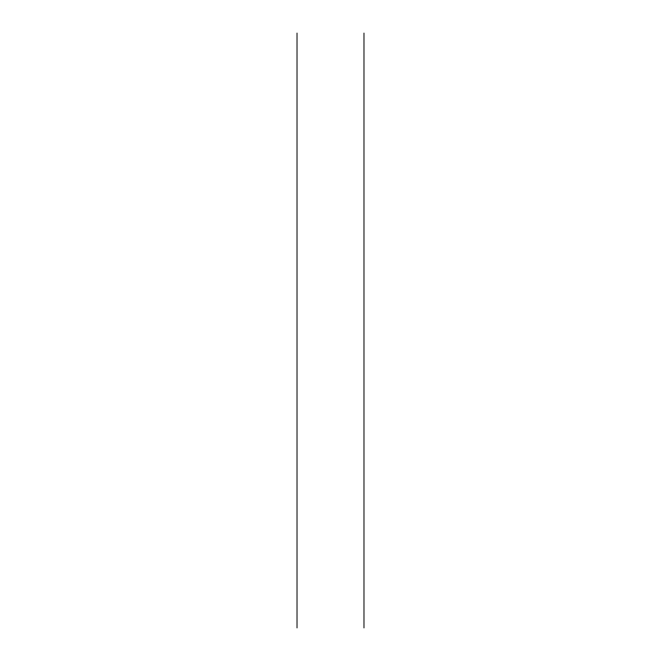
<?xml version="1.0" encoding="UTF-8"?>
<svg xmlns="http://www.w3.org/2000/svg" width="661" height="661" viewBox="0 0 661 661"><rect width="100%" height="100%" fill="white"/><g stroke="black" fill="none" stroke-linecap="round" stroke-linejoin="round"><path stroke-width="0.99" d="M363.98 33.05L363.98 627.95M297.02 33.05L297.02 627.95"/></g></svg>
